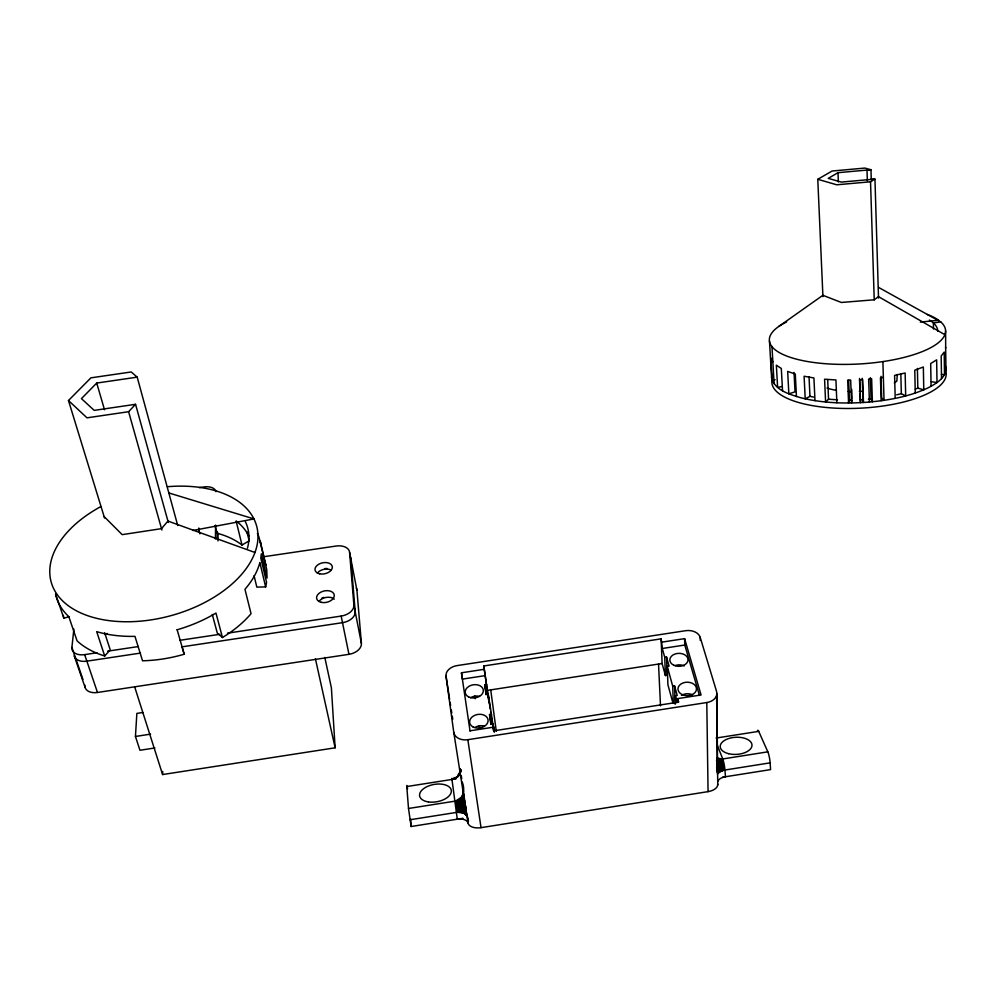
<?xml version="1.0" encoding="UTF-8"?>
<svg xmlns="http://www.w3.org/2000/svg" width="996" height="996" viewBox="0 0 996 996"><rect width="100%" height="100%" fill="white"/><g stroke="black" fill="none" stroke-linecap="round" stroke-linejoin="round"><path stroke-width="1.49" d="M217.987 540.915L218.074 533.171M217.153 539.259L217.24 531.515M215.422 538.998L215.609 525.091M198.702 531.105L198.789 528.017M324.808 657.435L331.382 687.775L335.129 747.809L162.597 774.552L162.721 771.477M154.965 747.946L139.95 750.262L135.444 736.467L136.863 713.397L142.826 712.489M769.485 341.13L771.626 378.094C775.037 390.557 789.84 394.341 800.697 397.74C822.136 403.119 844.496 403.791 866.458 402.284C887.324 400.517 908.464 396.981 927.587 388.091C935.779 383.871 947.283 377.409 945.901 366.578M467.672 820.443L468.045 823.281A10.197 5.752 -9.9 0 0 457.289 819.198L451.972 779.457C456.678 778.847 461.248 774.589 460.501 769.572M454.637 801.207C463.962 800.336 465.306 788.969 462.132 781.897M945.665 348.164L945.627 330.884M140.448 653.09L86.864 661.157A14.056 8.79 -18.3 0 1 74.165 653.924L71.911 647.4L73.866 629.123M771.813 374.185L771.626 378.094M254.055 575.688L256.831 587.117L265.646 586.893L266.579 582.436L260.815 558.158L261.338 553.788L267.065 578.041L266.741 569.5L259.022 537.218A105.725 64.254 -15.4 0 0 257.379 533.395M849.426 400.106L848.567 402.994L847.683 380.111L850.671 380.049L851.543 402.944L852.128 400.068L849.426 400.106L848.679 380.348M717.456 774.017L719.373 772.037L723.669 770.232L770.132 762.849A8.08 1.32 80.1 0 0 767.829 751.843L758.715 731.363A7.893 1.27 80.2 0 0 757.483 730.79M717.419 773.73L720.295 771.402L723.669 770.232A8.18 1.121 80.3 0 0 721.453 759.089L716.647 758.217L716.896 758.915A10.184 1.37 80.4 0 1 719.274 770.879L719.373 772.037M68.998 616.736L63.844 618.192L55.564 594.064A105.725 64.254 -15.4 0 0 68.811 616.599L77.066 640.851A104.48 64.603 -15.7 0 0 104.704 655.99L110.245 649.927L104.667 632.759M177.736 525.539L137.199 377.148L131.211 371.969L90.91 377.845L68.475 400.529L87.001 417.834L128.609 411.709L135.556 404.301L168.312 522.452M453.217 778.411L453.242 779.183C457.538 778.1 461.173 773.842 460.451 769.261L460.575 770.667M137.199 377.148L96.724 383.062L81.435 398.624L94.184 410.377L135.556 404.301M466.925 815.936L464.447 813.172L457.55 812.288L456.791 807.183L455.931 800.933L462.094 796.8L463.401 791.546M837.499 399.832L828.548 399.209L825.597 401.986L824.588 379.215L835.918 379.937L836.864 402.77M778.847 326.414L822.87 295.302L841.371 302.473L874.214 299.796L878.484 296.659L944.918 334.706M822.933 296.596L817.778 179.292L836.74 184.795L870.541 181.782L874.949 179.093L878.522 298.078M871.251 179.043L870.965 169.718L837.997 172.681L828.261 178.359L841.284 182.094L874.949 179.093L870.902 179.454M215.086 525.714L216.991 533.196A95.292 58.913 -15.7 0 1 242.003 545.024L249.149 540.865L246.971 531.864M817.778 179.292L832.083 171.026L864.877 168.075L870.965 169.718L867.006 170.067L867.354 180.948M814.317 397.242L809.972 396.358L805.216 398.836L804.096 376.239L813.919 377.97L814.989 400.666M915.312 389.162L917.814 388.154L923.778 389.822L923.342 367.001L914.776 370.188L915.274 393.059M896.661 394.839L901.33 393.681L905.688 395.922L905.14 373.002L894.595 375.417L895.205 398.363M781.885 386.548L777.615 387.394L776.357 365.208L781.312 368.47L782.545 390.768M192.9 530.47L253.98 518.941L168.834 492.945M463.003 818.289L411.136 826.506L408.509 808.478L458.932 800.535M719.934 759.4L767.829 751.843M410.003 819.758L456.243 812.45C462.953 810.62 470.025 815.512 468.045 823.281M722.66 777.191L770.568 769.609L770.132 762.849M453.753 732.222A12.861 9.487 -9.5 0 0 467.834 739.692L706.787 702.541A12.774 9.3 0.2 0 0 716.572 691.461L700.188 637.316A12.338 8.703 -0.8 0 0 685.622 630.705L457.052 665.602A12.425 8.852 -9.1 0 0 446.034 676.197L453.753 732.222L467.971 822.708A12.213 6.885 -9.4 0 0 481.031 827.664L708.069 791.633A12.126 6.773 -3.7 0 0 717.718 784.039M408.509 808.478L406.791 786.541L456.168 778.797M716.074 738.048L758.715 731.363M661.145 638.847L662.103 663.51L665.403 675.549L667.208 675.276L666.536 656.962L664.718 657.236L662.29 648.483L661.145 638.847L483.795 665.963L489.098 702.74L483.795 665.963M490.891 724.515L489.534 714.53L491.451 714.232L488.165 693.975L486.272 694.262L484.753 684.862L486.646 684.576M673.296 703.027L672.723 686.194L674.578 685.92L677.218 695.432L675.363 695.718L675.612 703.363M494.352 732.135L493.032 723.98L491.103 724.279L489.534 714.53M470.012 730.815L493.717 727.142L494.302 730.74L678.699 702.105L677.728 698.594L701.072 694.971L684.601 638.66L662.041 642.109M470.05 731.052L461.447 672.798L484.33 669.3M485.189 675.624L462.381 679.11L461.447 672.798M662.29 648.483L684.775 645.035L699.466 695.457M135.444 736.467L150.583 734.139M487.106 690.427L662.103 663.51M672.96 703.139L667.918 684.738L667.258 666.411L669.075 666.125L666.536 656.962M181.77 646.877L342.5 622.674A13.521 8.877 -11.9 0 0 355.186 611.718L350.853 558.88A13.035 8.267 -11.3 0 0 350.243 556.814M84.909 685.186A13.832 8.827 -18.8 0 0 97.471 692.469L348.949 654.322A13.309 8.927 -12.1 0 0 361.399 643.341L356.917 590.192L349.596 552.357A13.073 8.254 -11.3 0 0 336.1 546.045L263.878 556.714M71.911 647.4A14.093 8.777 -18.2 0 0 84.648 654.621L96.936 652.766M107.693 651.16L138.407 646.541M179.878 640.303L219.817 634.303M227.486 633.157L341.155 616.076A13.571 8.864 -11.8 0 0 353.891 605.12L349.596 552.357M878.634 287.458L940.747 321.895L933.389 322.965L933.489 329.029M199.3 487.604L203.894 486.932A12.537 7.358 -13.4 0 1 215.945 491.663M883.365 377.372L880.452 377.758L881.149 400.716M775.087 379.713L772.087 380.024L770.817 358.05L772.846 361.722M717.668 781.524A10.109 5.627 -3.2 0 1 725.462 776.755L724.939 769.983A8.093 1.121 80.3 0 0 722.735 758.952L716.622 758.143M920.292 322.082L938.693 320.264A88.233 28.61 -3.2 0 0 927.251 314.45M868.375 399.222L871.064 398.985L872.384 401.762L871.637 378.816L868.661 379.078L869.421 402.023M860.258 399.794L862.972 399.633L863.47 402.471L862.673 379.538L859.673 379.737L860.482 402.658L860.046 393.706M941.419 374.459L944.507 374.571L944.196 352.086L941.183 356.008L941.519 378.592M931.31 381.717L937.012 382.526L936.651 359.842L930.675 363.54L931.073 386.286M254.976 552.494L167.926 521.057L161.514 528.652L122.172 534.64L104.107 516.575M265.646 586.893L259.856 562.591A105.725 64.254 -15.4 0 1 244.966 589.283L251.042 613.698A104.48 64.603 -15.7 0 1 222.469 637.515L217.315 633.157L212.297 614.47M406.891 785.458L406.791 786.541M716.734 743.8L722.735 758.952M720.183 759.077L720.407 759.699A8.441 1.158 80.3 0 1 722.374 769.609L722.461 770.555M718.925 758.902L719.174 759.575A8.864 1.208 80.3 0 1 721.241 769.983L721.328 770.991M717.73 758.591L717.992 759.301A9.45 1.282 80.3 0 1 720.195 770.406L720.295 771.477M74.65 655.356L82.954 679.509M74.376 656.252L85.133 687.526M84.648 654.621L97.471 692.469M104.704 655.99L96.699 631.638A105.725 64.254 -15.4 0 0 134.958 636.357L142.54 660.784A104.48 64.603 -15.7 0 0 184.185 654.235L182.48 648.309M134.809 687.29L162.597 774.552M264.712 561.395L265.944 565.379L260.242 541.189L261.039 545.285M68.475 400.529L104.543 517.982M96.724 383.062L104.505 409.742M177.101 629.621L184.185 654.235M128.609 411.709L161.9 530.034M667.258 666.411L672.723 686.194M675.363 695.718L677.193 702.342M666.959 668.441L667.681 671.067M674.952 697.424L675.711 700.151M222.469 637.515L215.958 613.05A105.725 64.254 -15.4 0 1 177.139 629.758M198.739 529.362L199.91 533.831M242.003 545.024L236.114 520.97A96.438 58.59 -15.4 0 1 248.851 536.147M451.898 778.399L451.972 779.457M315.396 658.705L335.129 747.809M459.666 772.274L459.816 773.954M341.155 616.076L348.949 654.322M353.891 605.12L361.399 643.341M455.595 777.403L455.62 778.212M456.666 776.681L456.703 777.577M457.625 775.847L457.674 776.805M407.302 787.326L407.576 788.894M454.512 778.411L454.35 777.515L454.462 778.76M458.571 775.473L458.359 774.29L458.521 775.934M459.293 774.477L459.056 773.195L459.243 774.975M460.289 772.311L459.99 770.73L460.239 772.884M460.488 769.149L460.625 770.02M490.617 712.14L491.09 715.041M491.551 717.942L493.667 730.977L491.451 714.232M460.712 772.199L460.214 769.447L460.488 771.788M446.034 676.197L449.632 699.242M450.117 702.305L450.59 705.38M451.313 709.986L451.798 713.061M452.271 716.136L452.757 719.199M458.857 812.213L457.189 800.523M466.539 813.857L467.012 816.508M466.477 815.102L463.352 793.401M465.966 814.467L463.09 794.522M465.294 813.894L462.654 795.605M464.485 813.396L462.069 796.651M463.551 812.973L461.335 797.609M462.493 812.649L460.463 798.506M461.347 812.412L459.467 799.29M460.127 812.275L458.372 799.962M467.834 739.692L481.031 827.664M466.228 811.79L466.701 814.429M465.916 809.636L466.365 812.201M465.667 807.495L464.97 802.714M466.028 809.885L464.323 798.194M479.325 725.586L479.711 728.288M474.793 696.017L475.179 698.719M464.335 798.804L463.775 794.248M463.825 795.144L464.074 796.887M484.753 684.862L486.11 694.835M493.717 727.142L494.228 730.952M493.032 723.98L494.053 731.562M488.165 693.975L490.206 709.115M490.729 689.867L496.294 731.338M463.352 791.148L463.613 793.6M461.31 775.735L461.721 778.822M718.589 772.659L718.477 771.39A11.056 1.482 80.4 0 0 716.51 760.483M717.942 773.319L717.817 771.95A12.052 1.619 80.4 0 0 716.647 764.293M410.526 818.749L411.136 826.506M771.975 346.558L774.116 383.796M794.036 372.442L795.045 391.826L788.857 393.831L787.662 371.433L795.294 374.035L796.451 396.545M809.026 376.812L809.972 396.358M658.53 664.058L660.51 705.828M827.688 379.526L828.548 399.209M837.997 172.681L838.358 181.969M851.729 389.411L852.078 398.549M664.718 657.236L665.403 675.549M859.498 378.48L859.934 390.669M862.225 378.306L862.972 399.633M870.367 377.646L871.064 398.985M674.578 685.92L675.176 704.272M870.541 181.782L874.227 299.933M677.728 698.594L677.84 702.441M882.892 361.598L884.037 400.317L881.659 397.665L881.012 376.326M897.234 374.459L896.873 381.07A42.081 14.542 -2.9 0 1 894.296 382.9M684.601 638.66L684.775 645.035M900.832 373.886L901.33 393.681M700.188 637.316L700.263 640.416M917.403 368.433L917.814 388.154M706.787 702.541L708.069 791.633M945.64 347.268L945.976 370.549M716.859 693.876L717.743 784.923M716.622 696.117L717.394 772.286M940.747 321.895A88.233 28.61 -3.2 0 1 844.235 364.411A88.233 28.61 -3.2 0 1 786.653 321.907M929.38 320.04A80.477 26.095 -3.2 0 1 937.734 331.17M945.976 371.931A87.287 30.204 -2.9 0 1 858.614 408.26A87.287 30.204 -2.9 0 1 772.124 379.426M862.163 391.279A42.081 14.542 -2.9 0 1 859.361 391.465M850.97 391.615A42.081 14.542 -2.9 0 1 848.231 391.528M835.445 390.183A42.081 14.542 -2.9 0 1 827.016 388.042M716.647 767.555A13.147 1.755 80.4 0 1 717.307 772.523M681.426 695.445A9.201 6.735 -0.4 0 1 692.556 694.797M475.03 727.441A9.25 6.848 -8.9 0 1 484.143 726.034M675.263 665.552A9.026 6.499 -0.9 0 1 684.252 665.876M470.548 697.723A9.088 6.599 -8.8 0 1 479.499 696.353M318.981 601.41A8.952 5.814 -12.1 0 1 334.245 599.131M317.351 573.123A8.777 5.603 -11.8 0 1 330.871 569.936M107.257 633.431A9.288 5.764 -17.6 0 1 105.315 634.676M356.307 588.113A12.836 8.317 -11.5 0 1 356.917 590.192M324.621 568.654A9.661 6.163 -11.8 0 1 327.099 568.504M321.621 598.359A9.848 6.399 -12.1 0 1 323.912 597.376M167.403 486.72A106.485 64.03 -15.2 0 1 248.427 565.367A106.485 64.03 -15.2 0 1 84.137 614.37A106.485 64.03 -15.2 0 1 100.895 506.553M63.844 618.192A104.48 64.603 -15.7 0 1 63.346 615.379M245.365 521.692A97.122 58.391 -15.2 0 1 247.419 548.286M728.549 753.673A15.911 8.566 -3.1 0 0 751.992 744.971A15.911 8.566 -3.1 0 0 727.752 738.858A15.911 8.566 -3.1 0 0 728.549 753.673M682.185 694.586A9.25 6.723 -0.5 0 0 696.478 689.244A9.25 6.723 -0.5 0 0 683.044 682.945A9.25 6.723 -0.5 0 0 682.185 694.586M673.956 665.316A9.088 6.486 -1 0 0 688.012 660.136A9.088 6.486 -1 0 0 674.852 654.073A9.088 6.486 -1 0 0 673.956 665.316M473.112 726.993A9.313 6.848 -8.9 0 0 488.028 721.54A9.313 6.848 -8.9 0 0 475.441 715.041A9.313 6.848 -8.9 0 0 473.112 726.993M468.606 696.914A9.138 6.599 -8.7 0 0 483.259 691.635A9.138 6.599 -8.7 0 0 470.921 685.385A9.138 6.599 -8.7 0 0 468.606 696.914M428.417 801.929A16.073 8.765 -10.2 0 0 451.313 790.525A16.073 8.765 -10.2 0 0 426.599 786.84A16.073 8.765 -10.2 0 0 428.417 801.929M321.335 602.356A8.976 5.814 -12.1 0 0 334.283 595.284A8.976 5.814 -12.1 0 0 320.65 592.259A8.976 5.814 -12.1 0 0 321.335 602.356M319.641 573.808A8.802 5.59 -11.8 0 0 332.34 566.985A8.802 5.59 -11.8 0 0 318.981 564.097A8.802 5.59 -11.8 0 0 319.641 573.808"/></g></svg>
